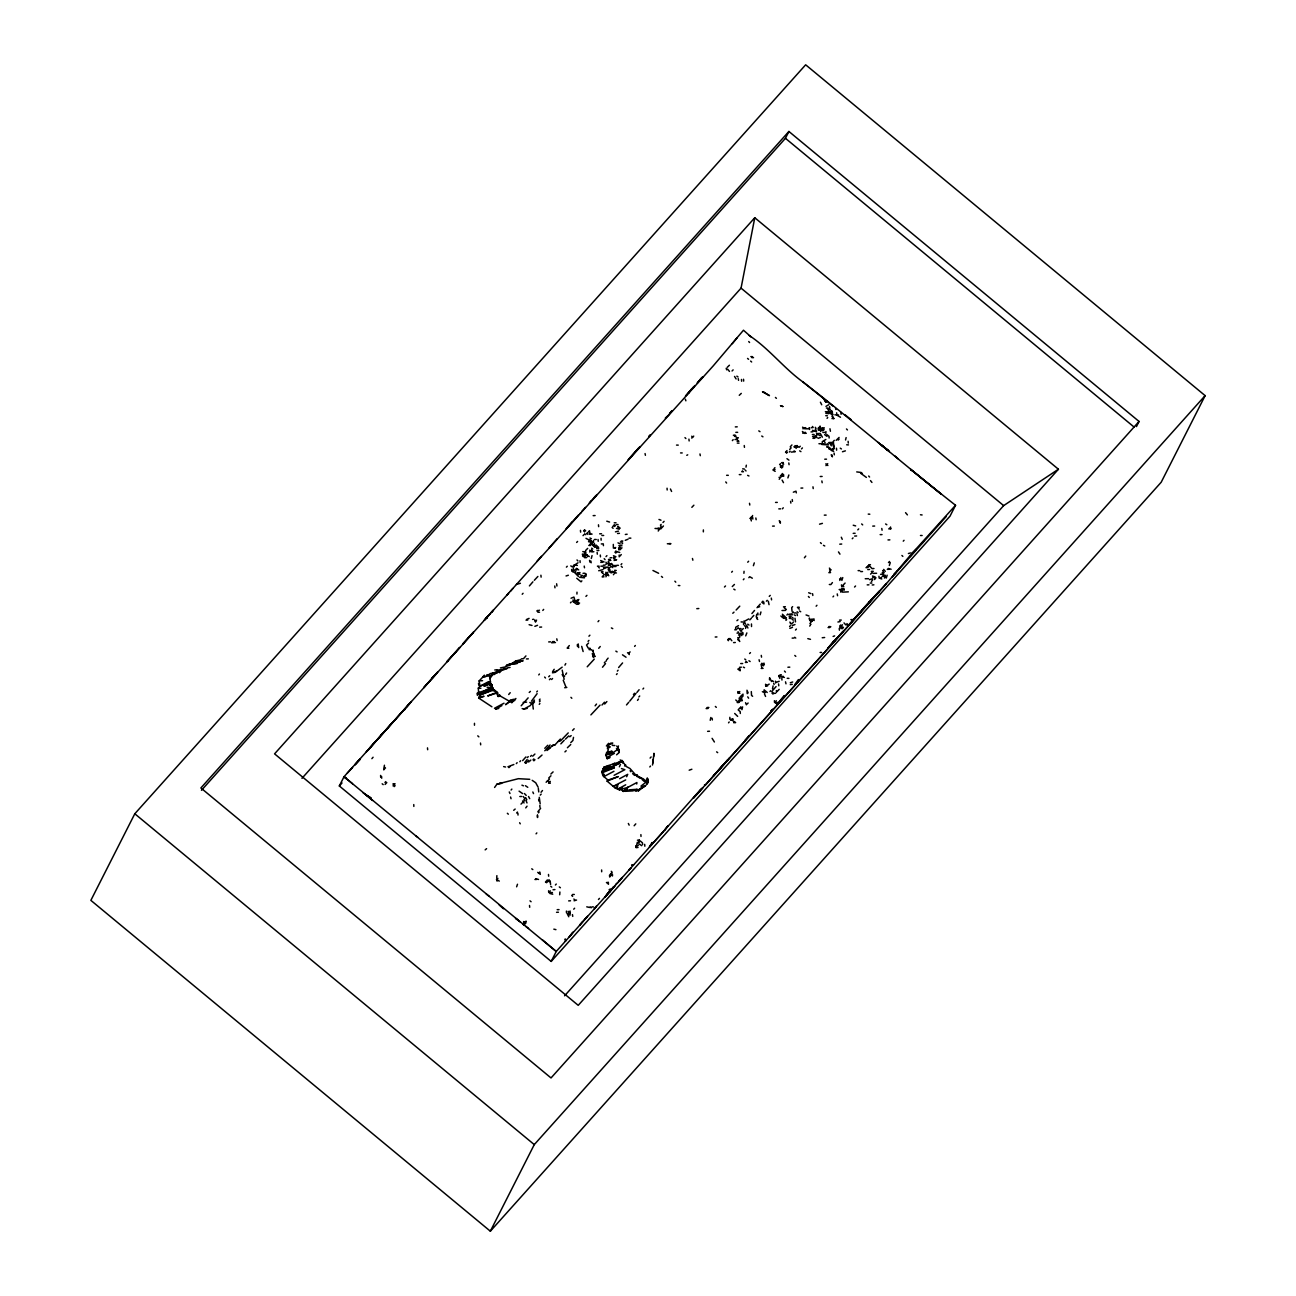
<?xml version="1.0" encoding="UTF-8"?>
<svg xmlns="http://www.w3.org/2000/svg" width="1296" height="1296" viewBox="0 0 1296 1296"><rect width="100%" height="100%" fill="white"/><g stroke="black" fill="none" stroke-linecap="round" stroke-linejoin="round"><path stroke-width="1.5" d="M474.466 725.225L474.482 723.314M603.142 769.856L604.179 766.908L609.752 766.195L601.765 771.59L602.883 775.705L607.986 780.111L618.322 776.579L607.079 781.099L615.341 788.162L619.423 789.896L627.977 787.288L636.903 782.525L636.692 783.999M743.58 624.672L743.596 623.02M584.528 531.959L584.561 530.015L585.679 530.825M782.671 467.176L782.703 465.232L781.699 468.115M822.085 427.939L822.037 430.855L824.24 427.81L822.085 427.939L822.879 429.106M703.339 531.862L703.372 529.934M742.932 634.635L742.981 632.756L741.701 632.011M883.175 575.359L882.349 572.508L885.249 577.157L884.455 578.032M576.931 594.07L576.995 592.159M769.5 679.865L769.581 677.727L771.59 681.534M593.455 542.408L593.519 540.464M550.152 880.843L550.589 884.471M819.023 427.324L818.942 429.251L820.627 430.904L820.06 426.287L820.627 430.904M780.532 467.386L780.613 465.426L781.682 466.204M618.548 752.231L619.245 749.995L616.734 746.01M740.534 633.112L739.514 637.616L737.748 637.664L739.773 641.52M653.686 756.637L653.929 753.3L652.909 762.502M559.678 894.775L559.888 892.021M825.811 433.512L825.957 431.584M743.904 573.302L744.066 571.293M512.795 699.37L511.807 702.821L510.446 699.921L509.636 701.379L500.499 696.163L498.15 696.454L496.53 693.133L487.717 695.936L497.162 692.291L498.069 693.214M496.708 877.603L496.886 875.642M648.356 780.143L646.817 784.129L647.498 781.083L646.202 781.423L643.189 778.75L637.033 776.466L629.969 768.512L626.308 766.535L622.291 761.076L606.123 766.276L604.6 768.074L604.179 766.908M512.114 701.314L511.547 700.229L511.353 702.221L512.487 700.601L512.746 701.833L514.091 699.03M809.498 619.78L809.384 618.03L810.243 620.93L812.025 620.849L813.904 618.824L814.147 620.557M607.662 746.755L607.435 748.764L610.303 746.869L607.662 746.755L608.569 745.783M525.787 923.27L526.046 921.116L524.588 922.574L524.88 924.323M652.52 765.013L653.281 759.326M641.277 787.158L645.7 785.489L638.41 790.835L637 789.313L635.089 790.916L636.79 790.771L637 789.313L628.9 789.863M491.897 706.774L478.661 698.026L479.763 695.061L483.392 691.432L491.702 686.961L492.269 685.066L491.038 684.288L489.92 685.357L491.978 686.297M745.994 467.143L746.334 465.183M528.152 697.864L521.17 705.785M647.741 782.33L647.919 783.059M301.968 778.329L741.053 288.133L754.774 217.744L1058.427 469.233L578.227 1005.34L274.574 753.851L754.774 217.744M652.779 763.101L653.184 760.995M535.718 621.108L535.507 622.096L534.794 620.023L535.718 621.108L536.593 620.12M661.203 526.127L658.222 531.036M845.543 439.992L846.126 437.594M651.467 844.846L652.066 842.53L648.68 848.054L556.243 951.475L551.189 961.421L339.325 785.959L344.023 776.725L528.719 570.791M606.188 661.154L606.512 660.15M889.331 565.493L890.271 562.61M617.139 788.049L617.674 786.429L615.341 788.162M516.618 886.804L517.493 884.245M702.788 788L693.263 798.304L888.133 581.645L910.634 554.931M562.172 667.148L555.271 672.316L552.452 672.818M552.566 671.684L554.186 669.287M511.547 700.229L505.537 704.684L509.636 701.379M647.546 780.241L648.13 778.896M609.833 757.723L607.208 758.678L605.848 755.228L608.375 749.687M646.817 784.129L647.854 781.731M830.768 645.068L843.259 631.233L827.674 648.518L833.425 641.277M626.665 776.725L627.718 774.328L619.618 778.702M619.375 766.811L620.476 764.381M491.038 684.288L490.018 682.862L483.975 686.264L491.362 683.591M622.712 763.069L623.246 761.983M134.8 813.775L90.866 900.364L490.342 1231.2L1161.2 482.225L1205.134 395.636L805.658 64.8L134.8 813.775L534.276 1144.611L490.342 1231.2M201.463 790.285L785.441 138.299L788.908 131.463L1139.054 421.459L1136.446 426.578M749.25 335.518C769.192 348.689 783.707 368.113 803.083 382.077C854.825 421.978 904.09 464.924 955.541 505.278L950.017 516.164L551.189 961.421M618.516 745.978L617.609 747.5M618.662 752.458L619.245 751.356M564.926 665.172L565.769 663.584M487.102 687.236L492.853 687.787L479.763 695.061L478.775 694.17L478.305 688.127L480.022 686.216L488.43 681.712L490.52 682.085L490.018 682.862M651.24 845.089L653.783 841.898L649.571 847.033L701.606 788.373M625.709 784.809L618.176 788.924L622.372 787.757L621.254 789.669L623.263 791.435L627.977 787.288L623.263 791.435M573.512 737.375L572.897 740.502L570.758 742.608M365.861 752.393L410.022 703.096L406.782 706.822M515.889 698.463L514.431 700.78M589.016 649.62L591.64 649.75L592.774 651.11L594.086 654.302L592.661 656.068L593.503 657.574M494.586 787.466L496.951 784.161L501.179 783.529M777.098 704.246L784.501 695.547L780.241 700.601M565.623 674.519L566.611 672.997M537.111 693.652L531.457 701.201M751.275 337.09L743.467 330.221L713.318 365.78L528.898 570.596M639.106 689.747L636.952 692.404M862.407 473.299L860.69 473.283L866.392 477.414M895.941 572.605L893.997 574.452L897.658 570.515M618.71 881.167L621.367 878.332L617.868 882.625M489.969 675.54L492.334 675.248L482.971 676.917L479.115 680.918L480.022 686.216L490.52 682.085L489.904 678.569L492.772 674.503L497.551 672.786M798.433 679.574L795.031 684.175M513.054 664.135L520.393 661.77L506.639 664.978M871.447 581.483L872.726 579.749M489.548 676.285L489.904 678.569M529.756 779.317L518.368 778.685L496.951 784.161M537.872 811.733L540.626 808.267M606.382 745.994L608.602 743.321M603.223 573.577L602.203 572.686L602.996 571.617M548.597 783.286L550.314 781.375M592.774 651.11L593.374 650.284M828.549 411.95L826.475 412.517M613.413 574.744L614.061 573.869M539.249 704.344L539.865 703.517M585.452 507.384L581.839 511.385M832.518 417.879L832 418.559L833.814 418.608L832.275 416.259L833.814 418.608M595.123 705.818L596.516 704.068M637.502 700.375L638.507 699.014M527.812 761.206L525.658 763.312L524.831 762.34M698.22 792.796L700.294 790.025M496.53 693.133L497.162 692.291L496.028 691.465L492.464 690.412L479.763 695.061L493.484 689.391L495.72 691.06M832.421 582.568L830.882 584.577L829.327 584.48M352.577 767.475L347.328 773.064M525.739 807.894L527.051 806.177M629.305 869.665L630.909 867.818L629.127 869.81L630.034 868.725M809.708 626.081L810.356 625.223M804.411 557.798L805.756 556.081M728.546 722.828L729.178 721.985M594.216 909.095L596.484 906.147L594.589 908.69M508.696 694.494L510.219 692.696M827.059 418.349L827.707 417.523M646.85 780.565L647.125 781.796L646.704 780.095L646.202 781.423L644.306 781.488L642.281 779.722M713.48 775.931L729.697 757.69M618.808 549.617L620.46 547.592L618.629 547.803L618.808 549.617L620.411 549.634M611.485 563.533L608.342 565.218L609.979 565.331L611.485 563.533L614.174 566.514L616.021 566.482L614.984 565.267M735.577 436.801L734.492 435.974L735.172 435.116L733.358 435.245M629.759 701.12L635.996 693.392M612.83 526.516L614.353 524.686M538.763 674.908L539.428 674.033M622.582 662.936L618.613 667.537M813.677 437.287L816.14 436.315M784.031 618.484L786.38 617.69M812.819 619.974L811.944 618.905L812.025 620.849L809.935 623.554L810.956 624.429M741.992 698.998L740.437 700.682L742.3 700.666L739.238 697.993L739.4 699.808M869.47 579.685L871.706 578.972M663.439 525.965L661.754 527.877M522.628 760.639L525.917 756.929M766.584 685.357L765.58 684.256L765.742 686.021L769.225 684.11M534.454 700.067L530.291 705.559L523.843 709.155L522.158 708.588M633.452 694.624L634.554 693.247M626.503 704.927L628.771 702.238M802.742 433.237L805.318 432.265M616.459 674.536L617.155 673.661M649.814 766.94L650.511 766.066M510.43 591.235L512.908 588.433M529.4 585.905L532.899 581.823M589.194 540.934L588.546 541.728L592.288 541.647L585.986 538.358M492.48 673.288L504.241 669.643M536.738 691.918L537.435 691.043M812.543 436.59L816.788 435.537L816.577 433.577L820.271 433.463L822.377 437.189M831.011 413.116L831.676 412.29L829.294 412.436L832.68 413.149M782.444 508.81L783.254 507.789M757.026 607.711L760.25 604.082M745.524 628.414L746.626 625.239L747.922 628.025M588.449 531.749L589.502 530.761L589.955 534.276L590.603 533.45M661.041 528.817L655.031 528.444M820.433 437.546L818.035 438.356M607.144 659.324L608.116 658.125M617.366 671.101L618.079 670.226M845.397 450.862L842.465 451.753M754.531 610.448L751.907 613.543M785.943 620.379L786.623 619.553L785.554 618.694M739.87 693.36L738.801 692.696L739.789 691.497M538.423 812.851L539.136 811.96M598.023 621.707L598.914 620.606M544.774 750.757L548.224 747.5L549.812 748.116L552.938 745.006L555.012 744.844L560.358 739.06M779.204 479.277L779.933 478.386M541.031 792.277L542.489 790.511M654.869 841.039L663.876 831.044M732.24 343.715L737.132 337.754M542.797 610.448L543.656 609.395M539.314 699.97L540.043 699.079M834.284 440.332L832.518 442.454L828.857 442.503M609.007 745.038L610.578 743.207L612.733 742.997M739.886 707.859L738.185 709.884L740.21 711.65L740.308 713.497M730.571 720.284L733.244 719.102L729.794 719.264L729.859 717.304M772.675 690.46L776.077 686.572M832.826 642.67L842.627 631.93M569.317 645.554L567.745 647.449L568.847 648.211L567.097 648.016M818.959 443.718L822.361 443.75L822.263 441.628L825.86 439.457M832.988 596.873L833.652 596.063M915.689 550.12L911.72 553.765L955.541 505.278M600.242 646.51L598.703 648.324M355.801 763.879L360.353 758.954L354.764 764.915L360.353 758.954M537.532 625.32L534.859 626.324M634.603 646.396L635.348 645.505M642.929 689.035L643.675 688.144M507.919 766.762L513.848 764.51M805.739 427.599L802.888 428.814M737.294 628.787L738.218 627.685M520.522 659.81L515.727 660.976L511.272 663.892M619.715 552.452L615.762 551.302L614.984 552.242L615.859 553.1M539.46 701.8L540.205 700.909M629.305 654.593L628.69 653.524L630.083 651.872M829.553 571.844L830.331 570.904M635.785 823.867L634.149 825.763M485.336 619.132L487.944 616.151L484.299 620.266L490.455 613.494M638.604 448.06L628.155 459.821L639.965 446.569M537.516 610.384L536.917 611.113L539.411 610.205M511.094 790.009L511.855 789.102M606.884 701.557L604.665 704.036M538.844 873.115L539.768 872.014L540.319 874.346L537.71 872.37M694.915 385.479L685.471 396.09M621.14 548.759L621.967 547.787M619.909 556.146L621.27 554.542M743.321 579.717L744.034 578.842M741.96 709.657L742.592 706.871M607.37 883.58L608.326 882.446L606.447 882.544M604.325 574.42L602.17 576.882L603.985 576.817M536.074 833.83L536.836 832.923M660.425 525.22L661.138 524.378M828.079 443.394L827.221 444.398L822.361 443.75M622.307 877.424L619.423 880.826L620.525 879.547M880.632 578.324L881.393 577.433M548.743 548.338L557.329 538.618M732.37 440.608L733.147 439.684M751.405 618.176L749.849 619.877M779.9 678.472L778.702 675.718L781.261 674.681M587.396 556.681L587.153 554.915L585.176 555.028L585.63 550.492L587.704 548.386M597.019 550.476L598.865 550.508M607.824 572.265L605.929 576.817M568.231 732.904L560.569 740.858L558.398 741.425M872.483 578.081L873.31 577.125M371.887 758.662L373.086 757.237M614.563 526.484L615.357 525.577M734.994 439.603L737.57 438.696M789.588 626.584L790.398 625.644M637.438 840.213L639.317 840.083L638.312 843.194M593.876 551.707L591.737 551.934L591.527 550.152L589.777 552.015M393.935 785.052L395.037 783.772L392.947 783.934L393.935 785.052L393.028 785.878M604.325 662.823L605.119 661.9M786.98 450.587L785.554 452.255L787.336 452.255L786.461 453.227M924.259 540.675L921.748 543.51L924.259 540.675L922.412 542.732M568.118 526.581L572.184 521.964M522.207 594.248L523.049 593.293M789.329 452.045L790.09 451.17M604.519 702.205L601.992 705.024M598.477 899.505L599.449 898.371M909.97 556.681L916.353 549.31L911.72 553.765M581.872 580.851L581.029 581.823L576.752 578.275M614.839 559.937L614.11 560.471L616.621 559.694L614.839 559.937L614.174 556.972M516.343 763.603L517.136 762.68M519.826 761.692L520.619 760.784M762.89 601.15L761.87 602.348L763.943 603.887L763.781 602.057M636.79 790.771L645.7 785.489L641.439 788.13M792.472 627.345L789.831 628.366M621.853 544.093L622.696 543.121M605.54 574.97L605.945 572.2M816.14 606.204L816.934 605.281M594.281 659.113L587.218 666.792M731.657 572.2L732.434 571.309M792.18 625.628L794.95 624.559M610.643 875.95L609.703 877.003L609.509 875.27L611.388 873.148L611.518 875.011M748.942 735.836L744.892 740.453M605.524 663.617L602.494 667.229M549.52 891.794L550.33 890.87M587.509 916.321L584.626 919.496M615.292 885.298L605.005 897.01L614.596 886.27M448.254 660.344L447.217 661.446L459.805 647.401L446.634 662.029M686.248 395.296L693.765 386.759M606.01 556.632L606.917 555.628M600.064 705.121L590.895 714.89M591.349 500.807L589.324 503.107L596.921 494.554M790.22 446.861L791.921 444.965M780.451 475.681L782.411 475.535L782.347 473.51M827.739 463.66L825.957 465.62M756.751 614.255L756.2 617.009L757.399 617.593M638.41 790.835L640.013 789.021M582.698 921.65L579.571 925.182L587.137 916.645M792.634 622.971L793.541 621.95M534.487 701.946L532.672 703.906L533.288 709.058M840.65 592.094L843.89 588.352L844.182 590.15L841.963 588.384L842.206 590.279L840.343 590.279L842.497 592.142L848.345 591.851M369.571 748.197L391.246 723.929M486.162 618.143L487.944 616.151M537.143 561.055L541.372 556.308M386.807 782.59L385.09 784.453M786.883 615.033L787.838 613.964M777.454 691.157L779.171 689.342M714.695 774.506L727.834 759.796L713.254 776.11M892.199 577.012L946.226 516.521M788.908 131.463L200.88 787.968L551.027 1077.948L1139.054 421.459M411.399 701.492L367.027 751.081L368.663 749.623M339.325 785.959L342.031 782.962M791.176 447.8L789.685 449.453M550.946 775.786L548.678 778.07M710.224 720.301L710.84 717.482M637.357 842.222L636.109 847.535L635.866 845.705M564.586 995.814L1003.655 505.618L1058.427 469.233M534.276 1144.611L1205.134 395.636M565.963 528.93L578.518 514.966M594.005 497.81L595.674 495.947M435.991 673.952L423.711 687.771L437.627 672.154L431.811 678.618L436.477 673.709M825.957 406.393L828.711 404.708M638.863 696.956L639.706 696.001M752.166 617.236L753.818 615.406M886.448 583.508L705.105 785.489L704.506 784.809M650.106 758.079L651.127 756.961M841.541 627.766L840.877 628.495L842.837 628.576L840.78 626.567L842.481 624.769M596.808 548.71L597.407 546.021M621.043 564.602L621.853 563.695M845.089 583.054L841.752 586.537L841.444 584.852M384.653 768.868L383.762 769.856L384.426 765.223M603.612 568.701L606.058 567.842M588.076 641.358L588.935 640.402M874.508 579.555L875.286 578.713M774.052 468.634L774.927 467.662M516.602 812.997L517.477 812.041M607.079 781.099L607.986 780.111M779.188 681.323L776.482 682.214M698.787 381.154L702.756 376.812L697.216 383.049L701.978 377.654L700.067 379.696M555.401 884.99L556.259 884.066M795.501 630.05L796.392 629.078M740.113 696.956L741.96 694.98M567.486 914.036L570.078 911.039L570.127 913.307L567.486 914.036L568.782 916.758M574.517 570.434L575.537 569.317L576.704 570.062L576.493 568.328L578.729 569.916M691.87 769.241L689.18 770.197M549.229 745.945L550.103 744.973M542.02 755.05L538.164 758.5M747.727 562.221L748.618 561.249M547.414 881.847L549.131 879.806L549.342 881.717L547.204 879.919M691.837 507.335L693.878 505.197M792.277 613.057L793.298 611.955M747.225 703.987L748.116 703.015M872.127 572.508L870.588 574.128M384.961 782.525L385.835 781.585M525.933 655.906L523.471 658.708L521.284 658.87M748.845 577.676L749.736 576.72L752.328 578.21M739.773 606.155L736.128 610.027M592.045 555.595L591.3 558.446M570.483 602.818L571.244 601.992M735.593 629.062L735.755 627.183L738.542 625.628M573.723 909.193L574.63 908.221M637.664 845.915L638.507 845.008M583.654 530.971L584.561 530.015M801.495 448.918L802.418 447.93M529.934 761.027L530.825 760.055M789.313 618.386L791.111 618.467M738.558 635.137L739.53 634.084M583.038 535.637L583.961 534.649M628.009 539.233L625.255 540.319M588.562 643.027L586.553 645.068L588.19 648.097L590.393 648.421M532.98 759.861L533.887 758.889M792.617 606.641L791.678 607.646L792.05 611.275M499.495 672.689L500.418 671.717M571.05 598.234L573.917 597.067L574.825 600.048L573.205 601.7L573.01 599.918M588.935 636.206L589.891 635.202M560.844 743.855L564.214 740.275M852.25 538.731L853.011 537.921M903.247 541.161L904.025 540.319M772.497 688.775L773.096 685.876M691.756 438.113L693.733 436.104M578.016 562.788L573.221 565.898M734.427 584.447L732.272 586.57M614.984 548.273L615.665 547.544L613.397 548.143L613.3 544.401M527.31 757.625L528.25 756.637M572.508 730.49L574.144 728.757M540.238 795.112L541.177 794.124M740.129 699.143L742.964 696.146L742.964 694.057M662.953 522.515L664.087 521.332M526.208 760.59L527.148 759.602M753.381 565.704L754.288 562.885M605.848 755.228L612.635 752.846L618.386 749.039M854.55 587.039L855.554 586.003M381.105 735.075L384.637 731.381M534.325 580.284L537.889 576.461M576.623 542.457L577.595 541.453M592.353 545.422L593.293 544.45M615.973 884.131L616.847 883.24M594.718 546.944L593.584 546.167L596.387 545.146M796.084 448.4L797.024 445.484L797.04 447.379M839.095 437.432L836.131 440.365M857.806 529.837L858.697 528.914M544.774 748.31L547.787 745.265M888.473 562.594L889.558 561.46M551.578 679.493L552.55 678.505M580.187 513.475L581.013 512.633M566.401 567.13L567.259 566.255M530.534 756.378L531.506 755.374M842.773 577.579L841.865 580.43M883.127 573.593L884.196 572.508M887.144 575.197L886.286 578.081M839.419 630.18L839.225 628.398M749.574 653.54L750.465 652.633M585.922 596.387L586.942 595.35M549.423 679.703L550.427 678.683M769.257 596.387L770.245 595.382M766.39 601.166L767.248 600.307M574.079 900.785L576.558 900.056M586.602 533.709L587.639 532.656L587.882 534.438M394.195 786.607L395.118 785.668M779.609 464.616L780.548 463.676M508.923 767.637L509.944 766.616M453.875 653.913L455.981 651.807M548.71 676.755L549.747 675.734M534.908 754.045L532.705 756.167M787.887 477.916L788.859 474.984M838.188 440.073L839.144 439.117M608.828 568.863L610.87 566.401L612.554 566.303M742.543 470.902L741.782 471.679L743.467 471.744M606.01 895.455L611.518 889.672L607.225 893.884M553.1 771.898L550.897 774.02M732.046 370.98L733.131 369.895M546.118 782.266L549.504 779.042M605.896 564.165L608.326 563.323L608.423 561.33L609.25 564.068M567.405 747.727L570.742 744.52M746.188 661.689L745.394 662.467L747.355 662.305M555.012 744.844L552.177 745.913M815.249 431.244L816.577 431.665L812.446 430.304M772.789 709.123L770.926 710.937L772.141 709.852M741.28 393.385L739.255 395.312M724.464 587.007L725.517 585.986M743.305 628.528L740.648 631.152L739.838 629.807M729.421 365.229L727.234 367.319M624.591 765.985L625.709 764.915M533.855 760.817L534.973 759.731M565.477 739.109L568.814 735.901M622.291 761.076L602.251 772.724L614.401 767.799L601.765 771.59M619.326 752.425L616.572 754.807M760.169 614.758L760.946 611.955M800.264 446.229L799.081 447.331L797.98 446.456M769.97 691.465L770.796 690.687M529.222 692.469L530.404 691.367M607.808 567.81L608.472 567.194L603.401 567.178L604.357 567.875M823.057 430.564L824.078 429.624M745.702 635.899L746.852 632.918M778.329 702.302L775.526 703.291L776.239 700.682M665.302 418.073L668.866 414.801M634.343 789.75L633.096 790.884L625.271 791.305L624.299 790.398L627.442 789.734L625.271 791.305M564.926 751.891L566.19 750.757M732.775 613.251L734.006 612.149M483.392 676.091L484.412 675.184M609.946 569.641L609.752 572.135L608.18 569.446M576.347 602.348L578.858 599.53L575.942 600.745L578.308 602.316M569.819 736.792L571.163 735.61M745.232 620.881L748.764 618.905M520.992 804.119L524.605 800.426L523.859 799.648M547.042 750.497L549.812 748.116L548.678 746.739M485.158 849.884L486.599 848.653M513.686 810.292L515.16 809.044M498.15 696.454L499.705 695.174L500.499 696.163M736.938 620.671L737.991 619.812M612.749 764.527L614.45 763.182M641.002 786.056L647.498 781.083M497.097 881.15L496.562 879.385L497.923 878.348M609.007 889.915L610.367 888.91M619.423 789.896L622.372 787.757M607.208 758.678L609.914 756.864M622.08 760.379L617.998 762.858L623.327 761.708L620.168 759.926M478.775 694.17L492.853 687.787M607.338 752.069L611.89 751.291L606.771 754.256L612.635 752.846M501.925 705.575L495.493 709.171L498.782 708.426M606.787 757.528L614.417 753.365M618.484 531.133L615.454 531.846M494.473 708.28L504.014 703.226M613.931 771.298L603.806 776.628L604.26 774.506L602.899 773.793M614.11 775.3L624.834 769.694L621.448 768.56M625.676 779.917L613.138 786.397L618.305 784.76M686.783 455.301L687.706 454.831M618.856 763.781L602.381 770.747L603.693 771.493M526.727 619.342L529.092 618.386M602.834 569.657L598.703 570.742M604.6 768.074L609.752 766.195L602.737 768.674M833.117 636.433L834.624 635.899M606.22 753.154L611.89 751.291M478.661 698.026L484.04 696.308L479.471 697.037M566.044 575.975L568.345 575.246M790.301 682.749L792.682 681.988M516.424 584.431L520.409 583.281M819.542 524.167L822.409 523.373M908.399 553.522L910.699 552.938M552.793 672.122L556.47 671.198M523.843 709.155L527.294 708.345M775.024 469.427L772.886 469.913L775.17 471.371M477.932 692.647L492.448 688.516L493.484 689.391L492.464 690.412L494.537 690.25M489.937 673.628L498.231 671.927M837.929 622.015L840.181 621.545M497.21 670.226L507.06 668.59L504.063 668.639M482.971 676.917L485.806 676.431M609.736 744.147L612.441 743.693M510.527 665.059L505.991 665.788L508.518 665.464M532.575 619.439L533.709 619.261M486.729 674.892L489.289 674.487M564.7 687.739L566.822 687.415M509.312 664.006L513.475 663.39M790.301 684.628L792.277 684.337M838.561 414.931L834.883 414.817M625.336 534.47L627.134 534.244M507.676 667.764L510.041 667.456M840.78 626.567L843.437 627.394M514.739 663.892L517.088 663.601M489.92 685.357L492.269 685.066M872.467 575.991L875.14 576.898M811.264 427.745L813.191 427.518L812.446 426.465M531.992 625.45L529.108 624.704M737.003 633.145L738.769 632.95L738.007 631.751M519.259 661.219L523.114 660.798L520.879 660.992M779.722 676.723L783.367 676.366M821.761 444.463L828.468 444.933M811.004 431.924L812.932 431.714M633.533 864.902L631.638 865.096L633.29 865.242M785.587 610.4L782.006 610.513M822.215 637.745L824.645 637.502M577.967 572.767L580.009 572.573L578.146 574.63L577.967 572.767L580.025 574.598M872.192 584.982L873.893 584.82M757.771 606.949L759.715 606.771M617.544 533.498L619.456 533.32M499.819 783.076L502.038 782.865M553.019 889.753L554.931 889.591M577.368 565.412L574.177 564.894L574.258 566.757M555.449 642.524L551.594 642.784M589.955 534.276L592.078 534.098M778.702 675.718L780.516 675.556M549.796 893.479L552.744 894.208M739.417 667.343L741.377 667.181M804.46 433.382L806.339 433.237M500.418 667.91L506.477 666.695M815.249 437.53L817.063 437.4M573.205 601.7L575.165 601.555M696.794 608.666L698.803 608.521M788.843 614.855L792.569 614.774M523.179 702.383L526.597 702.14M615.244 571.99L610.4 571.568M873.958 568.507L872.095 568.636L869.438 565.85L867.721 565.785M578.777 604.163L576.769 604.309L574.339 602.543M494.764 669.983L496.903 669.838M479.115 680.918L482.566 680.675M784.372 677.435L781.553 676.528M867.753 569.592L869.567 569.462M733.585 642.605L735.302 642.492M568.669 900.898L570.499 900.769M791.062 616.491L789.118 616.637L789.944 617.706M739.028 628.69L741.037 628.56M706.126 708.604L708.037 708.475M614.66 573.075L616.459 572.945M839.759 544.174L841.703 544.045M550.557 892.636L552.42 892.523M781.504 462.688L783.383 462.559M876.598 573.269L873.067 573.367M794.124 613.008L796.052 612.895M874.265 577.967L876.064 577.854M888.748 528.898L890.773 528.768L890.546 526.986M610.092 557.798L611.761 557.701M579.49 577.255L584.464 577.838M577.562 603.158L579.587 603.029M784.663 617.674L782.833 617.787L780.872 615.973M775.688 693.263L773.825 693.376L771.817 691.481M791.224 452.11L795.29 451.705L794.059 450.878M854.663 536.074L856.624 535.961M584.609 557.717L586.57 557.604M866.797 566.822L868.628 566.725M707.616 731.349L709.511 731.236M887.29 569.365L889.234 569.252M839.16 589.534L841.088 589.421M539.671 627.151L541.615 627.053M765.742 686.021L767.637 685.908M600.761 562.367L602.559 562.27M733.682 722.698L735.626 722.601L732.272 720.301M568.49 914.992L570.418 914.895M868.547 578.664L865.242 578.745M548.694 641.925L550.525 641.828M715.214 637.016L716.931 636.935M616.151 524.637L618.046 524.54M534.924 879.514L536.755 879.417M787.903 667.229L789.782 667.148M828.857 572.67L830.558 572.589M783.464 606.803L785.376 606.706M593.163 515.646L595.091 515.549M865.987 567.648L867.802 567.567M888.262 568.409L891.113 569.252M841.752 586.537L843.761 586.456M729.292 639.495L727.655 639.576L728.433 640.694M526.403 658.935L528.331 658.854M853.205 533.369L855.101 533.288M860.738 571.601L862.52 571.536M761.189 668.444L763.085 668.363M735.334 426.902L737.213 426.821M872.743 526.111L874.638 526.046M525.998 620.136L527.764 620.071M789.507 614.093L791.419 614.012M871.317 571.39L873.293 571.325M882.22 576.477L884.115 576.396M822.895 432.475L824.92 432.394M779.026 477.349L780.905 477.284M609.59 522.061L606.771 521.186M599.659 533.822L601.538 533.758M583.038 573.302L584.982 573.237M867.202 584.885L868.952 584.82M812.349 434.549L814.163 434.484M728.514 638.669L730.15 638.604L731.819 640.742M498.182 670.858L501.277 670.761M707 707.519L708.88 707.454M888.003 539.93L889.866 539.865M850.856 619.634L852.784 619.585M792.148 638.118L794.011 638.053M737.181 702.545L738.979 702.497M556.551 912.303L558.43 912.238M797.396 607.306L799.211 607.241L798.19 608.391L799.34 609.136M800.928 488.09L802.791 488.041M839.533 620.12L841.282 620.071M557.183 909.679L559.013 909.63M734.751 629.807L736.387 629.759M572.459 894.515L574.29 894.467M820.238 476.507L822.118 476.458M775.559 502.427L777.276 502.394M772.562 526.127L774.311 526.079M584.14 554.17L582.293 554.202L585.322 556.875M552.42 641.633L554.315 641.585M824.305 515.144L826.119 515.111M880.146 534.632L882.009 534.584M868.66 564.748L870.475 564.7M778.815 508.874L780.629 508.842M667.359 543.753L670.939 543.688L669.06 543.591M636.109 847.535L638.037 847.487M628.997 538.164L630.844 538.132M603.385 565.169L605.07 565.137M535.685 878.672L538.52 879.466M609.25 560.423L610.853 560.39M616.442 748.586L617.447 750.028L619.245 749.995M519.826 796.505L521.624 796.473M762.356 691.724L765.288 692.663M750.805 517.315L752.62 517.298L752.846 519.064M601.879 535.475L603.677 535.459M824.758 459.205L826.508 459.173M749.849 518.384L751.664 518.368L752.603 515.484M614.239 522.806L616.037 522.79M735.836 432.346L737.667 432.329M594.427 539.509L596.241 539.492M829.537 569.867L831.206 569.851M740.713 663.552L742.64 663.536M812.9 438.307L814.617 438.307M616.669 565.331L618.435 565.331M828.079 627.539L829.796 627.539M600.89 566.174L602.559 566.174M619.294 529.205L616.475 528.379M870.232 583.038L871.868 583.038M737.084 441.256L738.882 441.256L736.776 439.619M739.287 474.611L740.988 474.611M589.777 544.401L591.559 544.401M564.732 676.026L563.015 676.01L562.156 674.519M751.793 357.631L753.527 357.647M880.567 574.339L882.284 574.355M613.478 555.741L615.924 556.745M920.468 535.491L922.12 535.507M621.205 541.015L622.825 541.031M858.114 570.629L859.799 570.661M491.8 674.406L494.602 674.455M680.578 452.92L682.198 452.936M676.528 445.095L678.245 445.127M820.109 652.455L821.664 652.471M726.619 475.292L728.303 475.324M793.33 492.188L795.987 491.168L796.311 492.885M608.472 559.435L610.092 559.483M597.424 566.158L599.157 566.19M736.63 437.675L738.364 437.74M593.584 546.167L597.602 547.835M537.808 612.198L539.525 612.247M741.085 621.934L742.754 621.983M831.303 445.84L830.023 443.167L833.733 443.054L832.729 444.317L834.332 448.643L832.55 448.546M737.262 443.07L739.028 443.135M830.979 450.295L833.684 451.462M750.821 356.594L752.555 356.659M825.763 415.708L827.366 415.773M787.207 678.294L788.924 678.375M620.347 542.036L621.918 542.101M826.411 408.013L828.176 408.094M831.546 414.639L833.15 414.72M615.001 557.863L613.381 557.798L614.077 558.932M515.727 660.976L518.351 661.106M478.305 688.127L480.913 688.257M547.171 781.229L548.743 781.31M881.798 578.972L879.142 578.048L878.963 576.25M610.967 572.929L613.462 572.119L612.279 571.228M830.542 413.748L832.113 413.845M612.279 745.378L614.839 745.54M678.294 585.517L679.833 585.614M846.709 444.787L848.459 444.901M588.789 545.405L590.425 545.519M830.396 409.698L827.593 408.758L829.035 411.334L830.655 411.448M742.689 468.844L744.293 468.974M868.239 514.107L869.81 514.22M614.596 570.321L616.264 570.467M833.441 449.696L828.824 448.675L829.975 449.388M825.844 413.359L828.954 413.651M734.492 435.974L736.096 436.12M856.721 471.906L861.224 472.489M498.28 695.029L499.705 695.174M620.46 545.648L621.983 545.794M591.964 906.827L593.617 906.989M617.998 542.846L620.298 543.996M790.317 623.7L791.888 623.878M825.374 411.674L826.961 411.869M828.938 626.503L830.833 626.729M582.795 575.57L581.159 575.359L581.418 577.125M920.468 514.755L922.104 514.966M604.098 561.962L600.664 560.552M586.748 906.827L589.583 907.475M529.821 702.513L532.672 703.906M503.626 766.6L505.57 767.038M553.829 929.151L555.935 929.653M594.086 654.302L592.175 653.848L595.237 656.424L592.661 656.068L594.329 656.635M807.813 638.636L810.486 639.333M853.238 525.236L855.635 525.901M640.71 777.73L641.569 778.702L639.56 776.92M652.957 570.483L658.611 573.286M806.063 614.952L808.963 616.021M808.655 592.758L810.875 593.584M658.984 519.453L660.976 520.214M521.932 785.165L523.471 785.813M727.542 369.101L729.486 371.434M840.488 417.231L836.876 415.157L836.633 412.776M747.63 475.357L748.958 475.972M589.907 538.018L591.413 538.747M743.321 667.116L744.536 667.715M823.446 545.308L824.758 545.972M532.202 780.338L535.718 782.768L538.083 787.109M607.484 575.084L608.747 575.716L607.079 573.14M889.493 528.12L890.773 528.768M611.388 627.928L612.749 628.641M793.897 446.796L795.112 447.428L794.983 445.646L795.89 446.666M585.857 554.218L587.153 554.915M794.286 614.855L795.533 615.551M782.411 475.535L783.675 476.248L783.513 474.368M733.779 589.129L735.059 589.874M545.454 882.009L546.62 882.689L546.361 880.875M827.885 465.507L825.827 463.838M851.294 419.807L845.138 414.882M499.268 881.102L496.562 879.385M826.945 436.331L824.645 434.614M792.148 619.375L793.346 620.104M601.295 543.947L603.256 543.85L603.434 545.665M573.286 567.778L573.561 571.471L578.405 576.412M767.216 692.469L764.122 689.861L764.267 691.691M799.681 450.862L800.928 451.64M570.775 565.915L572.297 566.854M810.373 619.828L812.025 620.849M786.364 609.493L784.258 607.856M615.859 651.127L617.107 651.904M525.431 785.7L527.78 787.32M626.017 657.234L622.485 654.82M758.776 430.888L759.991 431.665M782.557 463.433L783.707 464.179M799.519 610.983L800.701 611.744M885.605 523.957L886.82 524.75M783.481 482.647L782.087 480.103M352.512 783.707L344.023 776.725L556.243 951.475L542.408 939.843M761.74 436.023L762.939 436.817M611.939 567.032L612.781 567.583M736.841 376.148L738.023 376.958M748.942 660.733L750.125 661.543M840.262 448.173L841.412 448.951M522.58 793.573L519.08 791.143M734.54 376.423L736.096 378.934M627.523 652.714L628.69 653.524M747.76 624.186L749.023 625.061M617.447 750.028L618.613 750.838M531.749 868.822L532.834 869.584M588.141 555.806L589.275 556.616M639.414 844.02L641.682 845.689M833.036 406.118L803.083 382.077M363.188 792.958L371.126 798.061L366.314 795.193L372.47 800.474M786.964 458.687L788.924 460.129M559.289 886.918L560.39 887.744M519.307 921.083L515.484 918.248L519.858 921.764M794.675 637.259L795.76 638.086M716.623 751.842L717.692 752.652M582.52 556.016L583.589 556.826M746.95 690.233L748.181 692.939M632.626 773.647L634.635 775.413M615.762 551.302L616.702 552.031M549.196 782.46L550.298 783.302M416.146 836.066L417.749 837.297M522.904 924.226L524.119 925.166M737.651 716.364L734.686 713.464M591.624 548.159L592.709 549.002M738.671 700.699L739.724 701.541L737.861 701.881L735.788 700.002M752.636 696.276L751.534 695.417L751.307 691.594M802.386 431.487L803.471 432.329M792.131 617.35L793.217 618.208M882.608 445.937L887.89 450.279L881.555 445.095L889.348 451.559L878.153 442.39M486.275 894.029L489.337 896.443M582.811 551.561L585.679 552.404L585.176 555.028M881.296 445.014L887.89 450.279M525.949 926.381L528.574 928.471M756.67 618.548L757.755 619.439M592.353 543.51L590.166 539.914M522.515 800.96L524.038 802.953M550.768 886.302L551.788 887.128M530.015 900.85L531.085 901.724M910.651 469.363L941.188 494.116L910.651 469.363L911.525 470.578M821.713 404.773L820.417 402.197M894.629 455.755L898.387 459.027M785.441 138.299L1134.016 427M741.053 288.133L1003.655 505.618M584.658 533.806L585.711 534.681M826.816 434.565L829.019 436.266L829.148 438.032M820.141 435.764L816.577 433.577M747.549 358.425L748.57 359.284M765.563 696.438L764.397 693.749M797.121 611.761L798.142 612.635M750.611 361.082L751.648 361.973M382.174 783.772L383.195 784.647M384.491 767.135L385.511 768.026M789.831 622.112L790.852 623.003M794.788 655.452L795.809 656.343M499.219 905.013L503.48 908.755M785.295 616.896L782.363 614.207M524.426 793.525L526.208 795.404M802.564 427.162L804.784 428.765L808.412 428.798L809.433 427.696L809.563 429.478M661.446 576.396L662.58 577.4M744.779 659.016L745.864 659.988M861.662 523.957L862.682 524.896M612.117 527.423L613.121 528.314M831.4 410.573L832.372 411.48M772.011 693.166L773.015 694.089M547.495 748.375L548.483 749.282L548.224 747.5M507.352 813.272L508.324 814.18M477.77 735.853L478.856 736.857M775.445 397.451L776.417 398.342M621.286 566.32L622.323 567.292M715.36 706.45L716.315 707.357M571.682 895.423L572.654 896.378M820.433 542.635L821.372 543.542M737.813 639.625L738.752 640.548M570.127 913.307L568.118 911.299M901.919 555.466L902.842 556.389M772.481 680.659L773.437 681.599M782.752 615.843L783.691 616.766M640.321 841.007L642.46 842.854L642.622 844.668M846.482 428.96L847.438 429.948M573.885 899.019L574.857 900.007M744.536 625.644L745.508 626.632M523.211 796.538L525.026 798.919M684.968 437.611L685.876 438.55M591.527 550.152L592.45 551.108M741.701 707.94L740.664 706.871L740.923 708.718M570.937 697.329L571.828 698.269M524.588 922.574L523.633 921.569L523.778 923.368M674.876 581.191L675.767 582.147M840.537 624.98L841.444 625.919M745.119 470.011L746.01 470.95M544.612 677.063L545.486 678.002M868.66 476.021L869.567 477.009M598.412 567L599.319 567.972M784.485 671.069L785.457 672.122M590.231 906.827L591.154 907.848M712.087 738.331L714.404 741.992M577.012 559.969L577.903 560.957M846.887 623.603L847.827 624.64L845.851 624.915L844.036 622.922M738.801 692.696L737.829 691.61L737.942 693.36M601.295 571.649L602.203 572.686M808.412 596.468L809.287 597.456M611.258 871.285L612.214 872.354M604.195 558.657L605.054 559.629M883.645 569.414L885.298 571.374M618.905 545.535L619.715 546.491M748.732 341.545L749.558 342.5M815.233 429.17L816.124 430.207M829.375 568.102L830.201 569.074M691.74 436.201L692.631 437.27M905.548 512.665L907.411 514.885M882.608 570.532L883.37 571.487M589.696 550.152L590.506 551.189M870.491 480.605L871.933 482.436M824.207 441.401L825.115 442.584M725.76 481.934L726.602 483.052M630.115 770.731L630.86 771.752M639.463 777.973L636.838 774.652L637.033 776.466M830.023 443.167L830.882 444.382M815.265 427.307L816.059 428.458M747.727 696.843L748.634 698.188M838.48 551.918L839.954 554.153M831.173 454.815L832.388 456.808L832.162 455.09M528.541 796.489L529.691 798.66M526.824 799.745L525.625 797.591M605.945 562.205L606.658 563.42M519.631 822.749L520.247 823.819M526.046 800.653L527.002 802.937M628.349 823.462L629.159 825.147M743.985 620.93L745.556 624.202M670.421 488.997L671.587 491.459M773.631 683.332L774.149 684.434M509.263 791.953L509.976 793.525M841.298 537.224L842.238 539.314M532.834 792.002L533.531 793.606M565.931 940.653L565.169 938.92L565.412 941.204M563.242 680.254L565.736 686.556M745.54 702.707L746.399 704.797M510.138 700.601L510.608 701.752M726.165 368.307L726.7 369.862M562.189 670.129L564.149 679.282M685.325 399.168L685.876 400.82M581.693 646.364L583.135 651.548M750.886 519.226L751.34 520.927M769.046 604.665L768.301 601.198M761.854 667.699L761.06 664.232M510.608 797.04L511.045 798.741M829.505 406.507L829.926 408.191M785.506 681.842L785.992 683.818M658.222 527.942L658.643 529.627M763.927 663.05L764.332 664.735M835.547 408.191L835.855 409.536M692.453 558.479L692.858 560.196M763.069 664.135L763.474 665.82M759.083 659.745L759.488 661.495M761.902 663.163L762.291 664.929M578.68 647.563L578.178 643.901M572.589 570.434L572.929 572.087M645.068 453.568L645.408 455.301M795.517 621.886L794.983 618.257M797.056 613.802L797.413 615.551M556.778 638.831L557.134 640.58M837.232 593.908L837.572 595.706M538.634 799.405L538.974 801.155M829.958 428.765L830.428 431.26M738.234 378.643L738.558 380.36M699.97 453.956L700.294 455.674M477.041 693.311L477.414 695.353M881.782 528.46L882.09 530.226M478.499 683.462L478.856 685.406M821.858 480.962L822.182 482.728M755.843 517.995L756.151 519.728M589.55 560.342L589.874 562.075M539.266 797.315L540.173 803.812M590.863 561.038L591.17 562.788M840.764 412.16L841.12 414.283M712.055 718.162L712.363 719.96M788.794 462.947L789.07 464.697M749.493 503.285L749.785 505.035M761.254 655.387L761.546 657.153M577.255 644.76L577.546 646.558M812.56 593.698L812.835 595.463M584.221 566.093L584.496 567.794M771.298 598.104L771.574 599.87M834.057 453.082L834.316 454.831M790.592 501.325L790.868 503.091M572.459 914.603L572.735 916.402M812.965 486.81L813.224 488.592M556.616 583.783L556.94 586.035M833.976 444.852L834.219 446.618M598.396 546.944L598.639 548.726M528.557 760.298L528.8 762.097M792.229 499.559L792.472 501.341M575.586 571.342L575.813 573.124M688.921 439.117L689.148 440.948M554.753 585.97L554.98 587.817M839.662 578.794L839.873 580.478M597.116 552.371L597.326 554.17M548.564 890.773L548.775 892.571M538.747 791.937L538.326 788.357M744.244 445.532L744.455 447.331M480.492 743.062L480.686 744.827M781.456 474.482L781.666 476.393M598.46 524.815L598.655 526.662M540.902 575.213L541.112 577.141M529.513 905.467L529.708 907.281M775.462 681.178L775.656 683.041M571.617 569.462L571.795 571.277M778.572 683.948L778.766 685.811M580.446 530.339L580.64 532.154M818.132 428.117L818.359 430.288M548.483 874.444L548.662 876.209M836.455 448.222L836.633 450.166M427.486 747.873L427.664 749.72M848.119 441.304L848.297 443.07M776.369 690.557L776.547 692.356M600.291 555.044L600.469 556.859M741.458 379.436L741.62 381.251M781.812 678.245L781.958 680.044M644.679 844.344L644.841 846.239M598.055 539.476L598.217 541.291M594.378 543.364L594.54 545.179M608.326 882.446L608.472 884.293M566.401 911.088L566.546 912.967M839.84 625.725L839.97 627.523M757.836 612.976L757.966 614.839M381.575 776.417L381.704 778.248M525.512 761.465L525.658 763.312M380.587 775.429L380.716 777.292M774.409 700.682L774.538 702.481M747.095 691.87L747.225 693.668M517.898 813.208L518.027 815.054M667.051 488.203L667.181 489.985M580.025 560.698L580.138 562.513M743.531 379.258L743.661 381.105M640.888 834.624L641.002 836.455M612.392 874.103L612.506 875.983M779.252 520.668L780.37 523.195L780.289 521.397M590.522 541.615L590.62 543.461M413.764 804.573L413.845 806.42M601.052 538.31L601.133 540.189M537.435 814.941L537.532 817.517L537.484 815.459M840.829 577.546L840.91 579.409M539.849 805.367L539.914 807.246M751.453 623.975L751.534 626.551M619.164 554.996L619.213 556.859M601.636 869.972L601.684 871.787M639.317 840.083L639.349 841.995M885.217 575.197L885.249 577.157M741.701 633.679L741.717 635.607M646.526 779.917A11.129 2.317 -43.1 0 1 647.32 777.908M618.127 526.451L618.127 527.845L620.104 528.25L618.127 526.451M487.069 617.123L486.583 618.37L487.069 617.123M570.159 935.631L569.203 937.024L573.026 932.148L570.159 935.631M690.25 390.663L688.403 393.19L691.837 388.881L690.25 390.663M868.984 602.041L847.762 626.13L879.32 591.203L868.984 602.041M667.796 826.087L664.783 830.023L667.796 826.087M671.749 410.994L669.514 413.716L671.749 410.994M612.295 888.44L609.444 892.053L613.737 886.675L612.295 888.44M468.18 638.037L462.721 644.047L473.445 632.189L468.18 638.037M508.469 593.325L506.801 595.253L508.469 593.325M492.059 611.55L491.233 612.49L493.452 610.141L492.059 611.55M649.588 435.764L648.745 436.703L650.333 434.921L649.588 435.764M586.019 574.128L583.281 577.109L586.067 576.104L586.019 574.128M405.292 709.285L404.06 709.69L405.292 709.285M782.849 406.523L780.548 405.68L782.849 406.523M739.805 668.93L737.861 669.092L740.129 670.777L739.805 668.93M829.651 447.736L826.978 446.909L829.651 447.736M764.203 392.38L762.485 391.829L769.451 395.636L764.203 392.38M346.34 778.588L344.023 776.725L346.34 778.588M825.908 402.295L823.559 398.326L825.908 402.295"/></g></svg>
